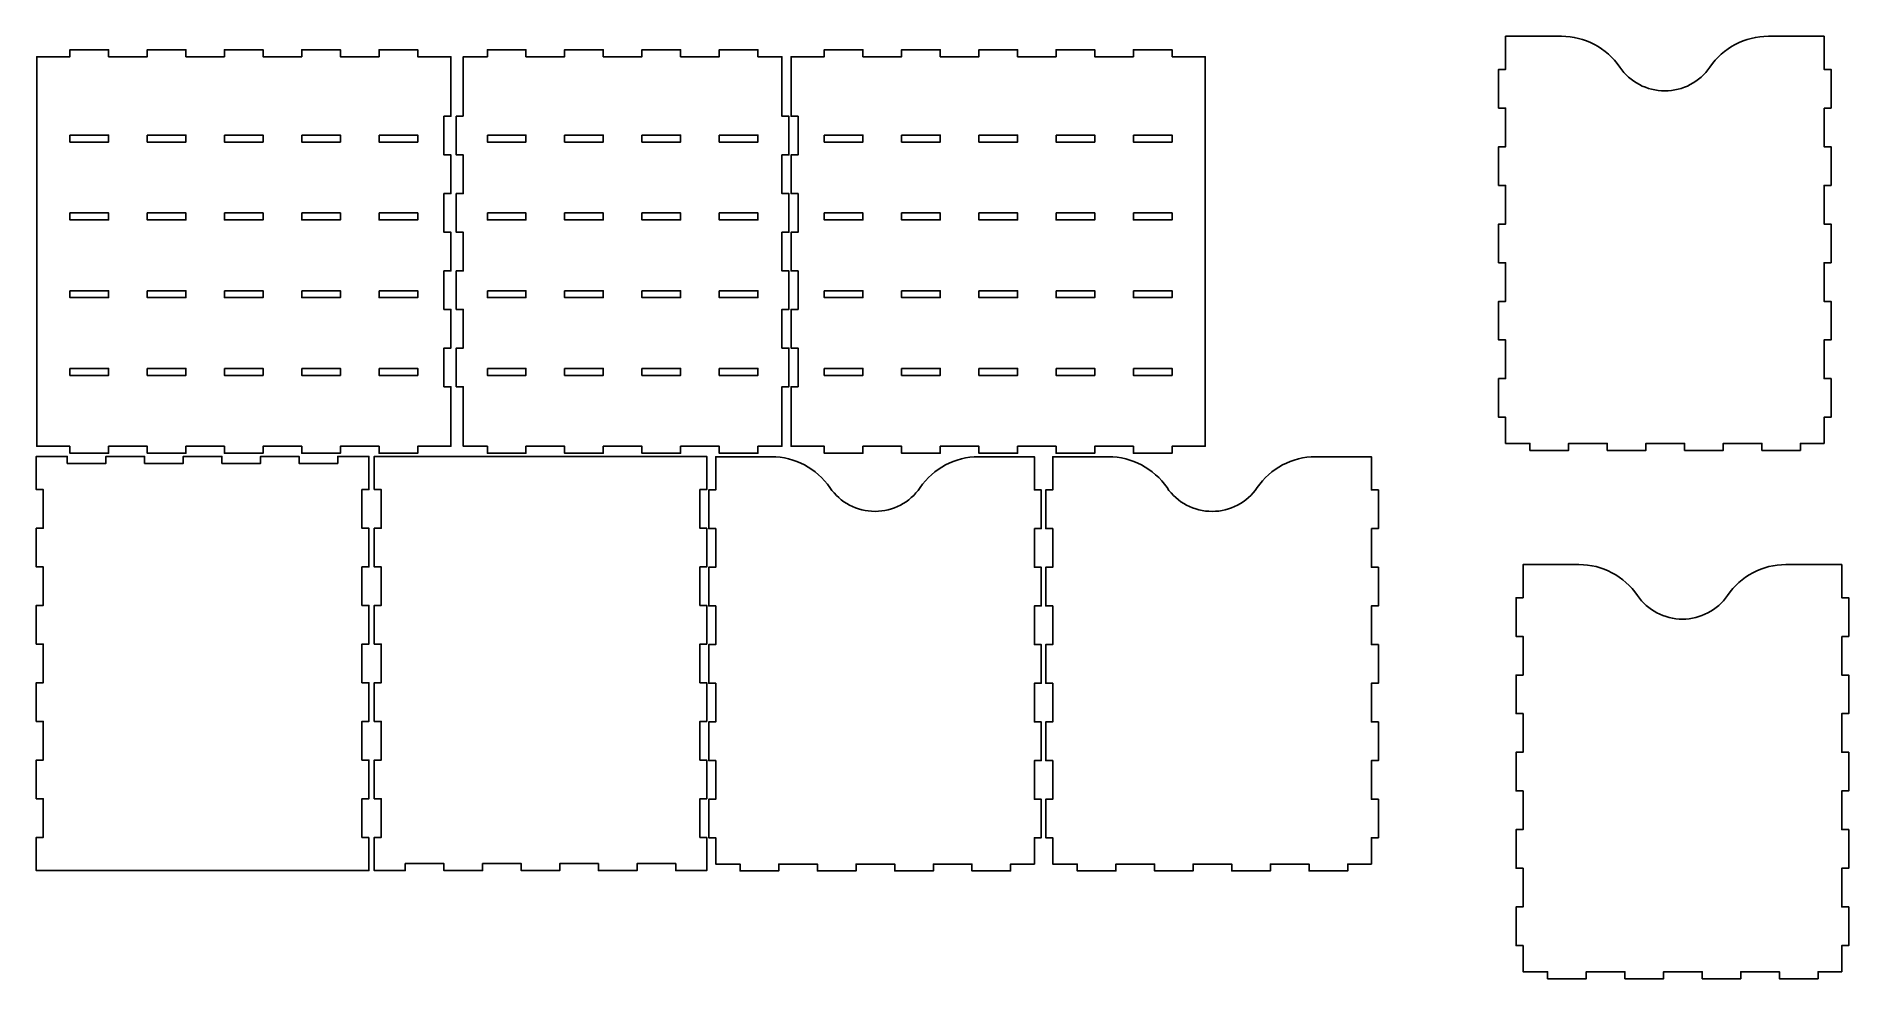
# Model space of a CAD drawing. Header units: inches. Extents: x 8.3 to 59.5, y -14.7 to 11.9.
import ezdxf

# ---------------------------------------------------------------- set-up
doc = ezdxf.new("R2010")
doc.units = ezdxf.units.IN
doc.header["$MEASUREMENT"] = 0
doc.layers.get('0').update_dxf_attribs({"linetype": 'CONTINUOUS'})
for name, color, linetype in [('back_outsideCutPath', 7, 'CONTINUOUS'), ('bottom_outsideCutPath', 7, 'CONTINUOUS'), ('front_outsideCutPath', 7, 'CONTINUOUS'), ('left_outsideCutPath', 7, 'CONTINUOUS'), ('right_outsideCutPath', 7, 'CONTINUOUS')]:
    doc.layers.add(name, color=color, linetype=linetype)

msp = doc.modelspace()

# ---------------------------------------------------------------- linework, layer by layer
at = {"linetype": 'Continuous'}
for points in [[(58.761, 9.873), (58.761, 8.781), (58.958, 8.781), (58.958, 7.69), (58.761, 7.69), (58.761, 6.598), (58.958, 6.598), (58.958, 5.507), (58.761, 5.507), (58.761, 4.415), (58.958, 4.415), (58.958, 3.324), (58.761, 3.324), (58.761, 2.232), (58.958, 2.232), (58.958, 1.141), (58.761, 1.141), (58.761, 0.401), (58.093, 0.401), (58.093, 0.204), (57.001, 0.204), (57.001, 0.401), (55.91, 0.401), (55.91, 0.204), (54.818, 0.204), (54.818, 0.401), (53.727, 0.401), (53.727, 0.204), (52.635, 0.204), (52.635, 0.401), (51.544, 0.401), (51.544, 0.204), (50.452, 0.204), (50.452, 0.401), (49.761, 0.401), (49.761, 1.141), (49.565, 1.141), (49.565, 2.232), (49.761, 2.232), (49.761, 3.324), (49.565, 3.324), (49.565, 4.415), (49.761, 4.415), (49.761, 5.507), (49.565, 5.507), (49.565, 6.598), (49.761, 6.598), (49.761, 7.69), (49.565, 7.69), (49.565, 8.781), (49.761, 8.781), (49.761, 9.873), (49.565, 9.873), (49.565, 10.964), (49.761, 10.964), (49.761, 11.901), (51.338, 11.901, -0.247578), (52.989, 11.03, 0.527489), (55.534, 11.03, -0.247578), (57.185, 11.901), (58.761, 11.901), (58.761, 10.964), (58.958, 10.964), (58.958, 9.873)], [(36.453, -2.003), (36.453, -3.095), (36.65, -3.095), (36.65, -4.186), (36.453, -4.186), (36.453, -5.278), (36.65, -5.278), (36.65, -6.369), (36.453, -6.369), (36.453, -7.461), (36.65, -7.461), (36.65, -8.552), (36.453, -8.552), (36.453, -9.644), (36.65, -9.644), (36.65, -10.735), (36.453, -10.735), (36.453, -11.475), (35.784, -11.475), (35.784, -11.672), (34.692, -11.672), (34.692, -11.475), (33.601, -11.475), (33.601, -11.672), (32.509, -11.672), (32.509, -11.475), (31.418, -11.475), (31.418, -11.672), (30.326, -11.672), (30.326, -11.475), (29.235, -11.475), (29.235, -11.672), (28.143, -11.672), (28.143, -11.475), (27.453, -11.475), (27.453, -10.735), (27.256, -10.735), (27.256, -9.644), (27.453, -9.644), (27.453, -8.552), (27.256, -8.552), (27.256, -7.461), (27.453, -7.461), (27.453, -6.369), (27.256, -6.369), (27.256, -5.278), (27.453, -5.278), (27.453, -4.186), (27.256, -4.186), (27.256, -3.095), (27.453, -3.095), (27.453, -2.003), (27.256, -2.003), (27.256, -0.912), (27.453, -0.912), (27.453, 0.025), (29.029, 0.025, -0.247578), (30.68, -0.846, 0.527489), (33.225, -0.846, -0.247578), (34.876, 0.025), (36.453, 0.025), (36.453, -0.912), (36.65, -0.912), (36.65, -2.003)], [(45.973, -2.003), (45.973, -3.095), (46.17, -3.095), (46.17, -4.186), (45.973, -4.186), (45.973, -5.278), (46.17, -5.278), (46.17, -6.369), (45.973, -6.369), (45.973, -7.461), (46.17, -7.461), (46.17, -8.552), (45.973, -8.552), (45.973, -9.644), (46.17, -9.644), (46.17, -10.735), (45.973, -10.735), (45.973, -11.475), (45.304, -11.475), (45.304, -11.672), (44.213, -11.672), (44.213, -11.475), (43.121, -11.475), (43.121, -11.672), (42.03, -11.672), (42.03, -11.475), (40.938, -11.475), (40.938, -11.672), (39.847, -11.672), (39.847, -11.475), (38.755, -11.475), (38.755, -11.672), (37.664, -11.672), (37.664, -11.475), (36.973, -11.475), (36.973, -10.735), (36.776, -10.735), (36.776, -9.644), (36.973, -9.644), (36.973, -8.552), (36.776, -8.552), (36.776, -7.461), (36.973, -7.461), (36.973, -6.369), (36.776, -6.369), (36.776, -5.278), (36.973, -5.278), (36.973, -4.186), (36.776, -4.186), (36.776, -3.095), (36.973, -3.095), (36.973, -2.003), (36.776, -2.003), (36.776, -0.912), (36.973, -0.912), (36.973, 0.025), (38.55, 0.025, -0.247578), (40.2, -0.846, 0.527489), (42.746, -0.846, -0.247578), (44.396, 0.025), (45.973, 0.025), (45.973, -0.912), (46.17, -0.912), (46.17, -2.003)], [(59.259, -5.046), (59.259, -6.138), (59.456, -6.138), (59.456, -7.229), (59.259, -7.229), (59.259, -8.321), (59.456, -8.321), (59.456, -9.412), (59.259, -9.412), (59.259, -10.504), (59.456, -10.504), (59.456, -11.595), (59.259, -11.595), (59.259, -12.687), (59.456, -12.687), (59.456, -13.778), (59.259, -13.778), (59.259, -14.518), (58.59, -14.518), (58.59, -14.715), (57.499, -14.715), (57.499, -14.518), (56.407, -14.518), (56.407, -14.715), (55.316, -14.715), (55.316, -14.518), (54.224, -14.518), (54.224, -14.715), (53.133, -14.715), (53.133, -14.518), (52.041, -14.518), (52.041, -14.715), (50.95, -14.715), (50.95, -14.518), (50.259, -14.518), (50.259, -13.778), (50.062, -13.778), (50.062, -12.687), (50.259, -12.687), (50.259, -11.595), (50.062, -11.595), (50.062, -10.504), (50.259, -10.504), (50.259, -9.412), (50.062, -9.412), (50.062, -8.321), (50.259, -8.321), (50.259, -7.229), (50.062, -7.229), (50.062, -6.138), (50.259, -6.138), (50.259, -5.046), (50.062, -5.046), (50.062, -3.955), (50.259, -3.955), (50.259, -3.018), (51.836, -3.018, -0.247578), (53.486, -3.889, 0.527489), (56.032, -3.889, -0.247578), (57.682, -3.018), (59.259, -3.018), (59.259, -3.955), (59.456, -3.955), (59.456, -5.046)]]:
    msp.add_lwpolyline(points, format="xyb", close=True, dxfattribs=at)
for points in [[(9.212, 9.109), (10.304, 9.109), (10.304, 8.912), (9.212, 8.912)], [(11.395, 9.109), (12.487, 9.109), (12.487, 8.912), (11.395, 8.912)], [(13.578, 9.109), (14.67, 9.109), (14.67, 8.912), (13.578, 8.912)], [(15.761, 9.109), (16.853, 9.109), (16.853, 8.912), (15.761, 8.912)], [(17.944, 9.109), (19.036, 9.109), (19.036, 8.912), (17.944, 8.912)], [(21.003, 9.109), (22.094, 9.109), (22.094, 8.912), (21.003, 8.912)], [(23.186, 9.109), (24.277, 9.109), (24.277, 8.912), (23.186, 8.912)], [(25.369, 9.109), (26.46, 9.109), (26.46, 8.912), (25.369, 8.912)], [(27.552, 9.109), (28.643, 9.109), (28.643, 8.912), (27.552, 8.912)], [(30.52, 9.109), (31.612, 9.109), (31.612, 8.912), (30.52, 8.912)], [(32.703, 9.109), (33.795, 9.109), (33.795, 8.912), (32.703, 8.912)], [(34.886, 9.109), (35.978, 9.109), (35.978, 8.912), (34.886, 8.912)], [(37.069, 9.109), (38.161, 9.109), (38.161, 8.912), (37.069, 8.912)], [(39.252, 9.109), (40.344, 9.109), (40.344, 8.912), (39.252, 8.912)], [(9.212, 6.912), (10.304, 6.912), (10.304, 6.715), (9.212, 6.715)], [(11.395, 6.912), (12.487, 6.912), (12.487, 6.715), (11.395, 6.715)], [(13.578, 6.912), (14.67, 6.912), (14.67, 6.715), (13.578, 6.715)], [(15.761, 6.912), (16.853, 6.912), (16.853, 6.715), (15.761, 6.715)], [(17.944, 6.912), (19.036, 6.912), (19.036, 6.715), (17.944, 6.715)], [(21.003, 6.912), (22.094, 6.912), (22.094, 6.715), (21.003, 6.715)], [(23.186, 6.912), (24.277, 6.912), (24.277, 6.715), (23.186, 6.715)], [(25.369, 6.912), (26.46, 6.912), (26.46, 6.715), (25.369, 6.715)], [(27.552, 6.912), (28.643, 6.912), (28.643, 6.715), (27.552, 6.715)], [(30.52, 6.912), (31.612, 6.912), (31.612, 6.715), (30.52, 6.715)], [(32.703, 6.912), (33.795, 6.912), (33.795, 6.715), (32.703, 6.715)], [(34.886, 6.912), (35.978, 6.912), (35.978, 6.715), (34.886, 6.715)], [(37.069, 6.912), (38.161, 6.912), (38.161, 6.715), (37.069, 6.715)], [(39.252, 6.912), (40.344, 6.912), (40.344, 6.715), (39.252, 6.715)], [(9.212, 4.715), (10.304, 4.715), (10.304, 4.519), (9.212, 4.519)], [(11.395, 4.715), (12.487, 4.715), (12.487, 4.519), (11.395, 4.519)], [(13.578, 4.715), (14.67, 4.715), (14.67, 4.519), (13.578, 4.519)], [(15.761, 4.715), (16.853, 4.715), (16.853, 4.519), (15.761, 4.519)], [(17.944, 4.715), (19.036, 4.715), (19.036, 4.519), (17.944, 4.519)], [(21.003, 4.715), (22.094, 4.715), (22.094, 4.519), (21.003, 4.519)], [(23.186, 4.715), (24.277, 4.715), (24.277, 4.519), (23.186, 4.519)], [(25.369, 4.715), (26.46, 4.715), (26.46, 4.519), (25.369, 4.519)], [(27.552, 4.715), (28.643, 4.715), (28.643, 4.519), (27.552, 4.519)], [(30.52, 4.715), (31.612, 4.715), (31.612, 4.519), (30.52, 4.519)], [(32.703, 4.715), (33.795, 4.715), (33.795, 4.519), (32.703, 4.519)], [(34.886, 4.715), (35.978, 4.715), (35.978, 4.519), (34.886, 4.519)], [(37.069, 4.715), (38.161, 4.715), (38.161, 4.519), (37.069, 4.519)], [(39.252, 4.715), (40.344, 4.715), (40.344, 4.519), (39.252, 4.519)], [(9.212, 2.519), (10.304, 2.519), (10.304, 2.322), (9.212, 2.322)], [(11.395, 2.519), (12.487, 2.519), (12.487, 2.322), (11.395, 2.322)], [(13.578, 2.519), (14.67, 2.519), (14.67, 2.322), (13.578, 2.322)], [(15.761, 2.519), (16.853, 2.519), (16.853, 2.322), (15.761, 2.322)], [(17.944, 2.519), (19.036, 2.519), (19.036, 2.322), (17.944, 2.322)], [(21.003, 2.519), (22.094, 2.519), (22.094, 2.322), (21.003, 2.322)], [(23.186, 2.519), (24.277, 2.519), (24.277, 2.322), (23.186, 2.322)], [(25.369, 2.519), (26.46, 2.519), (26.46, 2.322), (25.369, 2.322)], [(27.552, 2.519), (28.643, 2.519), (28.643, 2.322), (27.552, 2.322)], [(30.52, 2.519), (31.612, 2.519), (31.612, 2.322), (30.52, 2.322)], [(32.703, 2.519), (33.795, 2.519), (33.795, 2.322), (32.703, 2.322)], [(34.886, 2.519), (35.978, 2.519), (35.978, 2.322), (34.886, 2.322)], [(37.069, 2.519), (38.161, 2.519), (38.161, 2.322), (37.069, 2.322)], [(39.252, 2.519), (40.344, 2.519), (40.344, 2.322), (39.252, 2.322)]]:
    msp.add_lwpolyline(points, close=True, dxfattribs=at)
at = {"layer": 'back_outsideCutPath'}
msp.add_lwpolyline([(17.808, -0.9), (18.005, -0.9), (18.005, -1.991), (17.808, -1.991), (17.808, -3.083), (18.005, -3.083), (18.005, -4.174), (17.808, -4.174), (17.808, -5.266), (18.005, -5.266), (18.005, -6.357), (17.808, -6.357), (17.808, -7.449), (18.005, -7.449), (18.005, -8.54), (17.808, -8.54), (17.808, -9.632), (18.005, -9.632), (18.005, -10.723), (17.808, -10.723), (17.808, -11.66), (18.684, -11.66), (18.684, -11.463), (19.776, -11.463), (19.776, -11.66), (20.867, -11.66), (20.867, -11.463), (21.959, -11.463), (21.959, -11.66), (23.05, -11.66), (23.05, -11.463), (24.142, -11.463), (24.142, -11.66), (25.233, -11.66), (25.233, -11.463), (26.325, -11.463), (26.325, -11.66), (27.201, -11.66), (27.201, -10.723), (27.005, -10.723), (27.005, -9.632), (27.201, -9.632), (27.201, -8.54), (27.005, -8.54), (27.005, -7.449), (27.201, -7.449), (27.201, -6.357), (27.005, -6.357), (27.005, -5.266), (27.201, -5.266), (27.201, -4.174), (27.005, -4.174), (27.005, -3.083), (27.201, -3.083), (27.201, -1.991), (27.005, -1.991), (27.005, -0.9), (27.201, -0.9), (27.201, 0.037), (17.808, 0.037)], close=True, dxfattribs=at)
at = {"layer": 'bottom_outsideCutPath'}
msp.add_lwpolyline([(20.323, 9.642), (20.126, 9.642), (20.126, 8.551), (20.323, 8.551), (20.323, 7.459), (20.126, 7.459), (20.126, 6.368), (20.323, 6.368), (20.323, 5.276), (20.126, 5.276), (20.126, 4.185), (20.323, 4.185), (20.323, 3.093), (20.126, 3.093), (20.126, 2.002), (20.323, 2.002), (20.323, 0.91), (20.323, 0.322), (21.003, 0.322), (21.003, 0.125), (22.094, 0.125), (22.094, 0.322), (23.186, 0.322), (23.186, 0.125), (24.277, 0.125), (24.277, 0.322), (25.369, 0.322), (25.369, 0.125), (26.46, 0.125), (26.46, 0.322), (27.552, 0.322), (27.552, 0.125), (28.643, 0.125), (28.643, 0.322), (29.323, 0.322), (29.323, 2.002), (29.52, 2.002), (29.52, 3.093), (29.323, 3.093), (29.323, 4.185), (29.52, 4.185), (29.52, 5.276), (29.323, 5.276), (29.323, 6.368), (29.52, 6.368), (29.52, 7.459), (29.323, 7.459), (29.323, 8.551), (29.52, 8.551), (29.52, 9.642), (29.323, 9.642), (29.323, 10.734), (29.323, 11.322), (28.643, 11.322), (28.643, 11.519), (27.552, 11.519), (27.552, 11.322), (26.46, 11.322), (26.46, 11.519), (25.369, 11.519), (25.369, 11.322), (24.277, 11.322), (24.277, 11.519), (23.186, 11.519), (23.186, 11.322), (22.094, 11.322), (22.094, 11.519), (21.003, 11.519), (21.003, 11.322), (20.323, 11.322)], close=True, dxfattribs=at)
at = {"layer": 'front_outsideCutPath'}
msp.add_lwpolyline([(17.656, -10.723), (17.459, -10.723), (17.459, -9.632), (17.656, -9.632), (17.656, -8.54), (17.459, -8.54), (17.459, -7.449), (17.656, -7.449), (17.656, -6.357), (17.459, -6.357), (17.459, -5.266), (17.656, -5.266), (17.656, -4.174), (17.459, -4.174), (17.459, -3.083), (17.656, -3.083), (17.656, -1.991), (17.459, -1.991), (17.459, -0.9), (17.656, -0.9), (17.656, 0.037), (16.779, 0.037), (16.779, -0.16), (15.687, -0.16), (15.687, 0.037), (14.596, 0.037), (14.596, -0.16), (13.504, -0.16), (13.504, 0.037), (12.413, 0.037), (12.413, -0.16), (11.321, -0.16), (11.321, 0.037), (10.23, 0.037), (10.23, -0.16), (9.138, -0.16), (9.138, 0.037), (8.262, 0.037), (8.262, -0.9), (8.459, -0.9), (8.459, -1.991), (8.262, -1.991), (8.262, -3.083), (8.459, -3.083), (8.459, -4.174), (8.262, -4.174), (8.262, -5.266), (8.459, -5.266), (8.459, -6.357), (8.262, -6.357), (8.262, -7.449), (8.459, -7.449), (8.459, -8.54), (8.262, -8.54), (8.262, -9.632), (8.459, -9.632), (8.459, -10.723), (8.262, -10.723), (8.262, -11.66), (17.656, -11.66)], close=True, dxfattribs=at)
at = {"layer": 'left_outsideCutPath'}
msp.add_lwpolyline([(9.212, 0.322), (9.212, 0.125), (10.304, 0.125), (10.304, 0.322), (11.395, 0.322), (11.395, 0.125), (12.487, 0.125), (12.487, 0.322), (13.578, 0.322), (13.578, 0.125), (14.67, 0.125), (14.67, 0.322), (15.761, 0.322), (15.761, 0.125), (16.853, 0.125), (16.853, 0.322), (17.944, 0.322), (17.944, 0.125), (19.036, 0.125), (19.036, 0.322), (19.972, 0.322), (19.972, 2.002), (19.776, 2.002), (19.776, 3.093), (19.972, 3.093), (19.972, 4.185), (19.776, 4.185), (19.776, 5.276), (19.972, 5.276), (19.972, 6.368), (19.776, 6.368), (19.776, 7.459), (19.972, 7.459), (19.972, 8.551), (19.776, 8.551), (19.776, 9.642), (19.972, 9.642), (19.972, 10.734), (19.972, 11.322), (19.036, 11.322), (19.036, 11.519), (17.944, 11.519), (17.944, 11.322), (16.853, 11.322), (16.853, 11.519), (15.761, 11.519), (15.761, 11.322), (14.67, 11.322), (14.67, 11.519), (13.578, 11.519), (13.578, 11.322), (12.487, 11.322), (12.487, 11.519), (11.395, 11.519), (11.395, 11.322), (10.304, 11.322), (10.304, 11.519), (9.212, 11.519), (9.212, 11.322), (8.276, 11.322), (8.276, 0.322)], close=True, dxfattribs=at)
at = {"layer": 'right_outsideCutPath'}
msp.add_lwpolyline([(40.344, 11.322), (40.344, 11.519), (39.252, 11.519), (39.252, 11.322), (38.161, 11.322), (38.161, 11.519), (37.069, 11.519), (37.069, 11.322), (35.978, 11.322), (35.978, 11.519), (34.886, 11.519), (34.886, 11.322), (33.795, 11.322), (33.795, 11.519), (32.703, 11.519), (32.703, 11.322), (31.612, 11.322), (31.612, 11.519), (30.52, 11.519), (30.52, 11.322), (29.584, 11.322), (29.584, 9.642), (29.78, 9.642), (29.78, 8.551), (29.584, 8.551), (29.584, 7.459), (29.78, 7.459), (29.78, 6.368), (29.584, 6.368), (29.584, 5.276), (29.78, 5.276), (29.78, 4.185), (29.584, 4.185), (29.584, 3.093), (29.78, 3.093), (29.78, 2.002), (29.584, 2.002), (29.584, 0.91), (29.584, 0.322), (30.52, 0.322), (30.52, 0.125), (31.612, 0.125), (31.612, 0.322), (32.703, 0.322), (32.703, 0.125), (33.795, 0.125), (33.795, 0.322), (34.886, 0.322), (34.886, 0.125), (35.978, 0.125), (35.978, 0.322), (37.069, 0.322), (37.069, 0.125), (38.161, 0.125), (38.161, 0.322), (39.252, 0.322), (39.252, 0.125), (40.344, 0.125), (40.344, 0.322), (41.28, 0.322), (41.28, 11.322)], close=True, dxfattribs=at)

doc.saveas('drawing.dxf')
